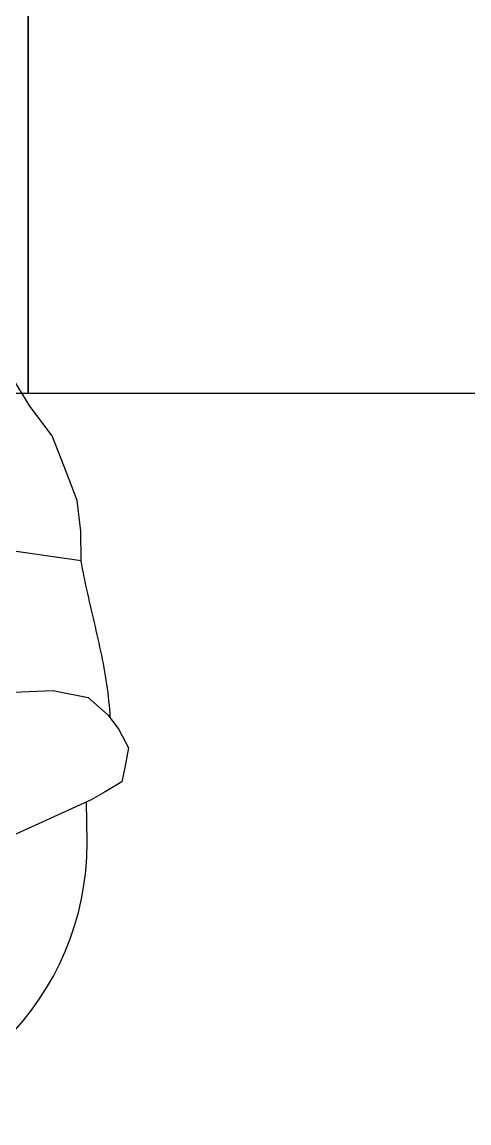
# Model space of a CAD drawing. Header units: millimetres. Extents: x -155 to 94595, y -3153 to 63413.
# Drawn here: x 90160 to 90479, y 43507 to 44292 of the extents above; entities that cross this region are included whole.
import ezdxf

# ---------------------------------------------------------------- set-up
doc = ezdxf.new("R2010")
doc.units = ezdxf.units.MM
doc.linetypes.add('TRATTEGGIATA2', pattern=[0.375, 0.25, -0.125])
doc.layers.add('5', color=1, linetype='TRATTEGGIATA2')
doc.layers.add('int', color=185, linetype='Continuous')

msp = doc.modelspace()

# ---------------------------------------------------------------- linework, layer by layer
at = {"layer": '5'}
for points in [[(90164.86, 44026.989), (89564.86, 44026.989), (89564.86, 44926.989), (90164.86, 44926.989)], [(90764.86, 44026.989), (90164.86, 44026.989), (90164.86, 44926.989), (90764.86, 44926.989)]]:
    msp.add_lwpolyline(points, close=True, dxfattribs=at)
at = {"layer": 'int'}
for p, q in [((90166.168, 44017.854), (90150.303, 44043.695)), ((90182.004, 43996.806), (90166.168, 44017.854)), ((90192.105, 43970.543), (90182.004, 43996.806)), ((90199.737, 43950.699), (90192.105, 43970.543)), ((90202.334, 43928.708), (90199.737, 43950.699)), ((90202.555, 43907.841), (90202.334, 43928.708)), ((90129.403, 43918.292), (90202.555, 43907.841)), ((90203.087, 43904.893), (90202.555, 43907.841)), ((90203.642, 43901.946), (90203.087, 43904.893)), ((90204.217, 43899.003), (90203.642, 43901.946)), ((90204.811, 43896.062), (90204.217, 43899.003)), ((90205.422, 43893.123), (90204.811, 43896.062)), ((90206.048, 43890.185), (90205.422, 43893.123)), ((90206.687, 43887.25), (90206.048, 43890.185)), ((90207.338, 43884.315), (90206.687, 43887.25)), ((90207.998, 43881.383), (90207.338, 43884.315)), ((90208.667, 43878.451), (90207.998, 43881.383)), ((90209.342, 43875.519), (90208.667, 43878.451)), ((90210.021, 43872.589), (90209.342, 43875.519)), ((90210.702, 43869.659), (90210.021, 43872.589)), ((90211.385, 43866.729), (90210.702, 43869.659)), ((90212.066, 43863.798), (90211.385, 43866.729)), ((90212.745, 43860.868), (90212.066, 43863.798)), ((90213.419, 43857.937), (90212.745, 43860.868)), ((90214.086, 43855.005), (90213.419, 43857.937)), ((90214.746, 43852.073), (90214.086, 43855.005)), ((90215.395, 43849.139), (90214.746, 43852.073)), ((90216.033, 43846.204), (90215.395, 43849.139)), ((90216.657, 43843.267), (90216.033, 43846.204)), ((90217.266, 43840.328), (90216.657, 43843.267)), ((90217.857, 43837.388), (90217.266, 43840.328)), ((90218.43, 43834.445), (90217.857, 43837.388)), ((90218.982, 43831.5), (90218.43, 43834.445)), ((90219.511, 43828.552), (90218.982, 43831.5)), ((90220.016, 43825.601), (90219.511, 43828.552)), ((90220.495, 43822.647), (90220.016, 43825.601)), ((90220.947, 43819.689), (90220.495, 43822.647)), ((90040.692, 43809.604), (90182.406, 43815.168)), ((90182.406, 43815.168), (90207.508, 43810.178)), ((90221.368, 43816.729), (90220.947, 43819.689)), ((90221.758, 43813.764), (90221.368, 43816.729)), ((90222.115, 43810.795), (90221.758, 43813.764)), ((90207.508, 43810.178), (90207.508, 43810.178)), ((90207.508, 43810.178), (90221.83, 43797.765)), ((90222.436, 43807.823), (90222.115, 43810.795)), ((90222.721, 43804.845), (90222.436, 43807.823)), ((90222.967, 43801.864), (90222.721, 43804.845)), ((90221.83, 43797.765), (90229.533, 43787.494)), ((90223.173, 43798.877), (90222.967, 43801.864)), ((90223.336, 43795.885), (90223.173, 43798.877)), ((90223.342, 43795.749), (90223.336, 43795.885)), ((90229.533, 43787.494), (90236.458, 43774.299)), ((90236.458, 43774.299), (90233.906, 43761.537)), ((90233.906, 43761.537), (90231.609, 43750.052)), ((90231.609, 43750.052), (90219.698, 43743.067)), ((90219.698, 43743.067), (90209.754, 43737.385)), ((90209.754, 43737.385), (90141.189, 43706.219)), ((90206.935, 43706.989), (90206.415, 43735.868))]:
    msp.add_line(p, q, dxfattribs=at)
msp.add_arc((90006.935, 43706.989), 200, 270, 360, dxfattribs=at)

doc.saveas('drawing.dxf')
